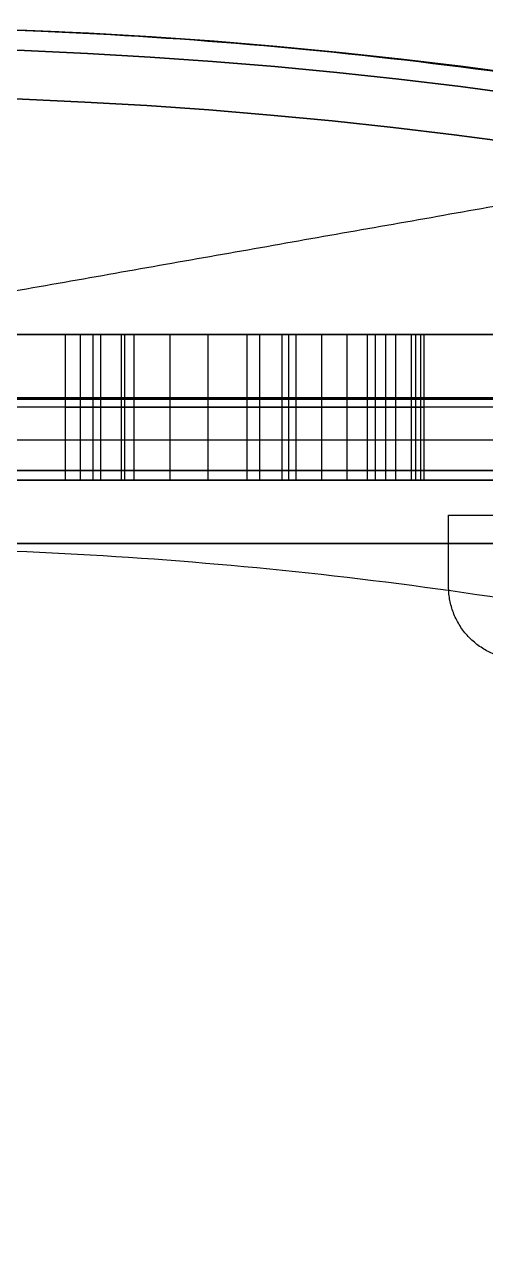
# Model space of a CAD drawing. Header units: millimetres. Extents: x -610 to 610, y -610 to 610.
# Drawn here: x 23.5 to 80.5, y 460.5 to 610.3 of the extents above; entities that cross this region are included whole.
import ezdxf

# ---------------------------------------------------------------- set-up
doc = ezdxf.new("R2010")
doc.units = ezdxf.units.MM
doc.layers.add('base', color=7, linetype='Continuous', true_color=0xffecbc)

msp = doc.modelspace()

# ---------------------------------------------------------------- linework, layer by layer
at = {"layer": 'base'}
for p, q in [((-130.37, 572.03, 110.93), (123.9, 572.03, 110.93)), ((-115.17, 554.03, 110.93), (108.7, 554.03, 110.93))]:
    msp.add_line(p, q, dxfattribs=at)
for centre, radius in [((0, 0, 249.47), 610), ((0, 0, 250.47), 610), ((0, 0, 243.46), 607.51), ((0, 0, 256.48), 607.51), ((0, 0, 240.97), 601.5), ((0, 0, 258.97), 601.5)]:
    msp.add_circle(centre, radius, dxfattribs=at)
at = {"layer": 'base', "extrusion": (0, 0, -1)}
for centre, radius in [((0, 0, 3.53), 610), ((0, 0, 4.53), 610), ((0, 0, -2.48), 607.51), ((0, 0, 10.54), 607.51), ((0, 0, -4.97), 601.5), ((0, 0, 13.03), 601.5)]:
    msp.add_circle(centre, radius, dxfattribs=at)
at = {"layer": 'base'}
for points, weights, degree, knots in [([(-495.2, -356.2, -4.03), (-851.4, 139, -4.03), (-356.2, 495.2, -4.03), (139, 851.4, -4.03), (495.2, 356.2, -4.03), (851.4, -139, -4.03), (356.2, -495.2, -4.03), (-139, -851.4, -4.03), (-495.2, -356.2, -4.03)], [1, 0.707106781187, 1, 0.707106781187, 1, 0.707106781187, 1, 0.707106781187, 1], 2, [0, 0, 0, 958.185759, 958.185759, 1916.371519, 1916.371519, 2874.557278, 2874.557278, 3832.743037, 3832.743037, 3832.743037]), ([(-610, 0, 249.97), (-610, -610, 249.97), (0, -610, 249.97), (610, -610, 249.97), (610, 0, 249.97), (610, 610, 249.97), (0, 610, 249.97), (-610, 610, 249.97), (-610, 0, 249.97)], [1, 0.707106781187, 1, 0.707106781187, 1, 0.707106781187, 1, 0.707106781187, 1], 2, [0, 0, 0, 958.185759, 958.185759, 1916.371519, 1916.371519, 2874.557278, 2874.557278, 3832.743037, 3832.743037, 3832.743037]), ([(31.98, 572.03, 197.1), (30.29, 572.03, 197.1), (28.96, 572.03, 196.05), (28.58, 572.03, 194.4), (28.19, 572.03, 192.75), (28.91, 572.03, 191.22), (30.42, 572.03, 190.46)], [1, 0.855896171082, 0.855896171082, 1, 0.855896171082, 0.855896171082, 1], 3, [-3173.940846, -3173.940846, -3173.940846, -3173.940846, -3169.2511, -3169.2511, -3169.2511, -3164.561355, -3164.561355, -3164.561355, -3164.561355]), ([(31.98, 563.03, 197.1), (30.29, 563.03, 197.1), (28.96, 563.03, 196.05), (28.58, 563.03, 194.4), (28.19, 563.03, 192.75), (28.91, 563.03, 191.22), (30.42, 563.03, 190.46)], [1, 0.855896171082, 0.855896171082, 1, 0.855896171082, 0.855896171082, 1], 3, [-3173.940846, -3173.940846, -3173.940846, -3173.940846, -3169.2511, -3169.2511, -3169.2511, -3164.561355, -3164.561355, -3164.561355, -3164.561355]), ([(31.98, 554.03, 197.1), (30.29, 554.03, 197.1), (28.96, 554.03, 196.05), (28.58, 554.03, 194.4), (28.19, 554.03, 192.75), (28.91, 554.03, 191.22), (30.42, 554.03, 190.46)], [1, 0.855896171082, 0.855896171082, 1, 0.855896171082, 0.855896171082, 1], 3, [-3173.940846, -3173.940846, -3173.940846, -3173.940846, -3169.2511, -3169.2511, -3169.2511, -3164.561355, -3164.561355, -3164.561355, -3164.561355]), ([(32.65, -544.76, 240.97), (-510.36, -577.3, 240.97), (-544.65, -34.4, 240.97), (-578.93, 508.51, 240.97), (-36.14, 544.54, 240.97), (506.65, 580.56, 240.97), (544.42, 37.89, 240.97), (582.18, -504.79, 240.97), (39.63, -544.29, 240.97)], [1, 0.708239625255, 1, 0.708239625255, 1, 0.708239625255, 1, 0.708239625255, 1], 2, [654.018286, 654.018286, 654.018286, 1509.504571, 1509.504571, 2364.990855, 2364.990855, 3220.47714, 3220.47714, 4075.963425, 4075.963425, 4075.963425]), ([(32.65, -544.76, 244.97), (-510.36, -577.3, 244.97), (-544.65, -34.4, 244.97), (-578.93, 508.51, 244.97), (-36.14, 544.54, 244.97), (506.65, 580.56, 244.97), (544.42, 37.89, 244.97), (582.18, -504.79, 244.97), (39.63, -544.29, 244.97)], [1, 0.708239625255, 1, 0.708239625255, 1, 0.708239625255, 1, 0.708239625255, 1], 2, [654.018286, 654.018286, 654.018286, 1509.504571, 1509.504571, 2364.990855, 2364.990855, 3220.47714, 3220.47714, 4075.963425, 4075.963425, 4075.963425]), ([(32.65, -544.76, 242.97), (-510.36, -577.3, 242.97), (-544.65, -34.4, 242.97), (-578.93, 508.51, 242.97), (-36.14, 544.54, 242.97), (506.65, 580.56, 242.97), (544.42, 37.89, 242.97), (582.18, -504.79, 242.97), (39.63, -544.29, 242.97)], [1, 0.708239625255, 1, 0.708239625255, 1, 0.708239625255, 1, 0.708239625255, 1], 2, [654.018286, 654.018286, 654.018286, 1509.504571, 1509.504571, 2364.990855, 2364.990855, 3220.47714, 3220.47714, 4075.963425, 4075.963425, 4075.963425])]:
    msp.add_rational_spline(points, weights, degree=degree, knots=knots, dxfattribs=at)
for points, degree in [([(101.85, 591.4, 240.97), (-98.06, 556.15, 240.97), (-297.98, 520.9, 240.97)], 2), ([(101.85, 591.4, 244.97), (-98.06, 556.15, 244.97), (-297.98, 520.9, 244.97)], 2), ([(101.85, 591.4, 242.97), (-98.06, 556.15, 242.97), (-297.98, 520.9, 242.97)], 2), ([(-124.37, 572.03, 216.36), (-3.23, 572.03, 216.36), (117.9, 572.03, 216.36)], 2), ([(117.9, 572.03, 5.5), (-3.23, 572.03, 5.5), (-124.37, 572.03, 5.5)], 2), ([(28.58, 554.03, 194.4), (28.58, 563.03, 194.4), (28.58, 572.03, 194.4)], 2), ([(30.42, 554.03, 190.46), (30.42, 563.03, 190.46), (30.42, 572.03, 190.46)], 2), ([(30.42, 572.03, 190.46), (32.11, 572.03, 189.49), (33.8, 572.03, 188.52), (35.48, 572.03, 187.54)], 3), ([(31.98, 554.03, 197.1), (31.98, 563.03, 197.1), (31.98, 572.03, 197.1)], 2), ([(51.03, 572.03, 197.1), (44.68, 572.03, 197.1), (38.33, 572.03, 197.1), (31.98, 572.03, 197.1)], 3), ([(32.95, 554.03, 189), (32.95, 563.03, 189), (32.95, 572.03, 189)], 2), ([(35.48, 554.03, 187.54), (35.48, 563.03, 187.54), (35.48, 572.03, 187.54)], 2), ([(35.48, 554.03, 152.88), (35.48, 563.03, 152.88), (35.48, 572.03, 152.88)], 2), ([(35.48, 572.03, 187.54), (35.48, 572.03, 175.99), (35.48, 572.03, 164.44), (35.48, 572.03, 152.88)], 3), ([(35.48, 572.03, 152.88), (35.48, 572.03, 151.76), (36.08, 572.03, 150.72), (37.06, 572.03, 150.15)], 3), ([(35.48, 554.03, 170.21), (35.48, 563.03, 170.21), (35.48, 572.03, 170.21)], 2), ([(35.9, 554.03, 151.31), (35.9, 563.03, 151.31), (35.9, 572.03, 151.31)], 2), ([(37.06, 554.03, 150.15), (37.06, 563.03, 150.15), (37.06, 572.03, 150.15)], 2), ([(37.06, 572.03, 150.15), (43.15, 572.03, 146.64), (49.24, 572.03, 143.12), (55.33, 572.03, 139.6)], 3), ([(41.51, 554.03, 197.1), (41.51, 563.03, 197.1), (41.51, 572.03, 197.1)], 2), ([(46.2, 554.03, 144.88), (46.2, 563.03, 144.88), (46.2, 572.03, 144.88)], 2), ([(51.03, 554.03, 197.1), (51.03, 563.03, 197.1), (51.03, 572.03, 197.1)], 2), ([(52.6, 554.03, 196.67), (52.6, 563.03, 196.67), (52.6, 572.03, 196.67)], 2), ([(55.33, 554.03, 139.6), (55.33, 563.03, 139.6), (55.33, 572.03, 139.6)], 2), ([(56.18, 554.03, 139.25), (56.18, 563.03, 139.25), (56.18, 572.03, 139.25)], 2), ([(57.08, 554.03, 139.13), (57.08, 563.03, 139.13), (57.08, 572.03, 139.13)], 2), ([(57.08, 572.03, 139.13), (59.19, 572.03, 139.13), (61.29, 572.03, 139.13), (63.39, 572.03, 139.13)], 3), ([(60.24, 554.03, 139.13), (60.24, 563.03, 139.13), (60.24, 572.03, 139.13)], 2), ([(63.39, 554.03, 139.13), (63.39, 563.03, 139.13), (63.39, 572.03, 139.13)], 2), ([(65.87, 554.03, 140.16), (65.87, 563.03, 140.16), (65.87, 572.03, 140.16)], 2), ([(66.89, 554.03, 142.63), (66.89, 563.03, 142.63), (66.89, 572.03, 142.63)], 2), ([(66.89, 554.03, 179.42), (66.89, 563.03, 179.42), (66.89, 572.03, 179.42)], 2), ([(66.89, 572.03, 142.63), (66.89, 572.03, 154.89), (66.89, 572.03, 167.16), (66.89, 572.03, 179.42)], 3), ([(66.89, 572.03, 179.42), (67.73, 572.03, 179.42), (68.56, 572.03, 179.42), (69.39, 572.03, 179.42)], 3), ([(66.89, 554.03, 161.03), (66.89, 563.03, 161.03), (66.89, 572.03, 161.03)], 2), ([(68.14, 554.03, 179.42), (68.14, 563.03, 179.42), (68.14, 572.03, 179.42)], 2), ([(69.39, 554.03, 179.42), (69.39, 563.03, 179.42), (69.39, 572.03, 179.42)], 2), ([(71.32, 554.03, 185.86), (71.32, 563.03, 185.86), (71.32, 572.03, 185.86)], 2), ([(72.89, 572.03, 183.13), (72.89, 572.03, 184.26), (72.29, 572.03, 185.3), (71.32, 572.03, 185.86)], 3), ([(71.84, 554.03, 180.41), (71.84, 563.03, 180.41), (71.84, 572.03, 180.41)], 2), ([(72.47, 554.03, 184.71), (72.47, 563.03, 184.71), (72.47, 572.03, 184.71)], 2), ([(72.89, 554.03, 182.83), (72.89, 563.03, 182.83), (72.89, 572.03, 182.83)], 2), ([(72.89, 554.03, 183.13), (72.89, 563.03, 183.13), (72.89, 572.03, 183.13)], 2), ([(72.89, 572.03, 182.83), (72.89, 572.03, 182.93), (72.89, 572.03, 183.03), (72.89, 572.03, 183.13)], 3), ([(72.89, 554.03, 182.98), (72.89, 563.03, 182.98), (72.89, 572.03, 182.98)], 2), ([(-176.09, 564.22, 244.97), (-45.45, 564.22, 244.97), (85.2, 564.22, 244.97), (215.84, 564.22, 244.97)], 3), ([(117.9, 564.03, 216.36), (-3.23, 564.03, 216.36), (-124.37, 564.03, 216.36)], 2), ([(-109.37, 564.03, 201.16), (-3.23, 564.03, 201.16), (102.9, 564.03, 201.16)], 2), ([(112.42, 564.22, 200.83), (40, 564.22, 200.83), (-32.43, 564.22, 200.83), (-104.85, 564.22, 200.83)], 3), ([(108.75, 563.03, 5.5), (-3.23, 563.03, 5.5), (-115.22, 563.03, 5.5)], 2), ([(30.42, 563.03, 190.46), (32.11, 563.03, 189.49), (33.8, 563.03, 188.52), (35.48, 563.03, 187.54)], 3), ([(51.03, 563.03, 197.1), (44.68, 563.03, 197.1), (38.33, 563.03, 197.1), (31.98, 563.03, 197.1)], 3), ([(35.48, 563.03, 187.54), (35.48, 563.03, 175.99), (35.48, 563.03, 164.44), (35.48, 563.03, 152.88)], 3), ([(35.48, 563.03, 152.88), (35.48, 563.03, 151.76), (36.08, 563.03, 150.72), (37.06, 563.03, 150.15)], 3), ([(37.06, 563.03, 150.15), (43.15, 563.03, 146.64), (49.24, 563.03, 143.12), (55.33, 563.03, 139.6)], 3), ([(57.08, 563.03, 139.13), (59.19, 563.03, 139.13), (61.29, 563.03, 139.13), (63.39, 563.03, 139.13)], 3), ([(66.89, 563.03, 142.63), (66.89, 563.03, 154.89), (66.89, 563.03, 167.16), (66.89, 563.03, 179.42)], 3), ([(66.89, 563.03, 179.42), (67.73, 563.03, 179.42), (68.56, 563.03, 179.42), (69.39, 563.03, 179.42)], 3), ([(72.89, 563.03, 183.13), (72.89, 563.03, 184.26), (72.29, 563.03, 185.3), (71.32, 563.03, 185.86)], 3), ([(72.89, 563.03, 182.83), (72.89, 563.03, 182.93), (72.89, 563.03, 183.03), (72.89, 563.03, 183.13)], 3), ([(-109.37, 559.03, 201.16), (-3.23, 559.03, 201.16), (102.9, 559.03, 201.16)], 2), ([(-176.09, 555.22, 244.97), (-45.45, 555.22, 244.97), (85.2, 555.22, 244.97), (215.84, 555.22, 244.97)], 3), ([(112.42, 555.22, 200.83), (40, 555.22, 200.83), (-32.43, 555.22, 200.83), (-104.85, 555.22, 200.83)], 3), ([(108.75, 554.03, 5.5), (-3.23, 554.03, 5.5), (-115.22, 554.03, 5.5)], 2), ([(-109.37, 554.03, 201.16), (-3.23, 554.03, 201.16), (102.9, 554.03, 201.16)], 2), ([(30.42, 554.03, 190.46), (32.11, 554.03, 189.49), (33.8, 554.03, 188.52), (35.48, 554.03, 187.54)], 3), ([(51.03, 554.03, 197.1), (44.68, 554.03, 197.1), (38.33, 554.03, 197.1), (31.98, 554.03, 197.1)], 3), ([(35.48, 554.03, 187.54), (35.48, 554.03, 175.99), (35.48, 554.03, 164.44), (35.48, 554.03, 152.88)], 3), ([(35.48, 554.03, 152.88), (35.48, 554.03, 151.76), (36.08, 554.03, 150.72), (37.06, 554.03, 150.15)], 3), ([(37.06, 554.03, 150.15), (43.15, 554.03, 146.64), (49.24, 554.03, 143.12), (55.33, 554.03, 139.6)], 3), ([(57.08, 554.03, 139.13), (59.19, 554.03, 139.13), (61.29, 554.03, 139.13), (63.39, 554.03, 139.13)], 3), ([(66.89, 554.03, 142.63), (66.89, 554.03, 154.89), (66.89, 554.03, 167.16), (66.89, 554.03, 179.42)], 3), ([(66.89, 554.03, 179.42), (67.73, 554.03, 179.42), (68.56, 554.03, 179.42), (69.39, 554.03, 179.42)], 3), ([(72.89, 554.03, 183.13), (72.89, 554.03, 184.26), (72.29, 554.03, 185.3), (71.32, 554.03, 185.86)], 3), ([(72.89, 554.03, 182.83), (72.89, 554.03, 182.93), (72.89, 554.03, 183.03), (72.89, 554.03, 183.13)], 3), ([(75.91, 540.88, 230.97), (75.91, 545.31, 230.97), (75.91, 549.73, 230.97)], 2), ([(75.91, 549.73, 230.97), (75.91, 549.73, 221.97), (75.91, 549.73, 212.97)], 2), ([(75.91, 540.88, 212.97), (75.91, 545.31, 212.97), (75.91, 549.73, 212.97)], 2), ([(75.91, 549.73, 230.97), (122.74, 549.73, 230.97), (169.56, 549.73, 230.97)], 2), ([(75.91, 549.73, 212.97), (122.74, 549.73, 212.97), (169.56, 549.73, 212.97)], 2), ([(75.91, 540.88, 221.97), (75.91, 545.31, 221.97), (75.91, 549.73, 221.97)], 2), ([(75.91, 549.73, 221.97), (122.74, 549.73, 221.97), (169.56, 549.73, 221.97)], 2), ([(-176.09, 546.22, 244.97), (-45.45, 546.22, 244.97), (85.2, 546.22, 244.97), (215.84, 546.22, 244.97)], 3), ([(112.42, 546.22, 200.83), (40, 546.22, 200.83), (-32.43, 546.22, 200.83), (-104.85, 546.22, 200.83)], 3), ([(75.91, 545.31, 230.97), (75.91, 545.31, 221.97), (75.91, 545.31, 212.97)], 2), ([(75.91, 540.88, 230.97), (75.91, 540.88, 221.97), (75.91, 540.88, 212.97)], 2), ([(78.07, 535.04, 230.97), (78.07, 535.04, 221.97), (78.07, 535.04, 212.97)], 2)]:
    msp.add_open_spline(points, degree=degree, dxfattribs=at)
for points in [[(71.32, 572.03, 185.86), (65.08, 572.03, 189.47), (58.84, 572.03, 193.07), (52.6, 572.03, 196.67), (52.09, 572.03, 196.96), (51.55, 572.03, 197.1), (51.03, 572.03, 197.1)], [(71.32, 563.03, 185.86), (65.08, 563.03, 189.47), (58.84, 563.03, 193.07), (52.6, 563.03, 196.67), (52.09, 563.03, 196.96), (51.55, 563.03, 197.1), (51.03, 563.03, 197.1)], [(71.32, 554.03, 185.86), (65.08, 554.03, 189.47), (58.84, 554.03, 193.07), (52.6, 554.03, 196.67), (52.09, 554.03, 196.96), (51.55, 554.03, 197.1), (51.03, 554.03, 197.1)]]:
    msp.add_open_spline(points, degree=3, knots=[-3194.229186, -3194.229186, -3194.229186, -3194.229186, -3193.229186, -3193.229186, -3193.229186, -3192.987487, -3192.987487, -3192.987487, -3192.987487], dxfattribs=at)
for points, weights, degree in [([(55.33, 572.03, 139.6), (55.87, 572.03, 139.29), (56.46, 572.03, 139.13), (57.08, 572.03, 139.13)], [1, 0.977285323406, 0.977285323406, 1], 3), ([(63.39, 572.03, 139.13), (65.44, 572.03, 139.13), (66.89, 572.03, 140.58), (66.89, 572.03, 142.63)], [1, 0.804737854124, 0.804737854124, 1], 3), ([(69.39, 572.03, 179.42), (71.41, 572.03, 179.42), (72.84, 572.03, 180.82), (72.89, 572.03, 182.83)], [1, 0.810420122244, 0.810420122244, 1], 3), ([(55.33, 563.03, 139.6), (55.87, 563.03, 139.29), (56.46, 563.03, 139.13), (57.08, 563.03, 139.13)], [1, 0.977285323406, 0.977285323406, 1], 3), ([(63.39, 563.03, 139.13), (65.44, 563.03, 139.13), (66.89, 563.03, 140.58), (66.89, 563.03, 142.63)], [1, 0.804737854124, 0.804737854124, 1], 3), ([(69.39, 563.03, 179.42), (71.41, 563.03, 179.42), (72.84, 563.03, 180.82), (72.89, 563.03, 182.83)], [1, 0.810420122244, 0.810420122244, 1], 3), ([(55.33, 554.03, 139.6), (55.87, 554.03, 139.29), (56.46, 554.03, 139.13), (57.08, 554.03, 139.13)], [1, 0.977285323406, 0.977285323406, 1], 3), ([(63.39, 554.03, 139.13), (65.44, 554.03, 139.13), (66.89, 554.03, 140.58), (66.89, 554.03, 142.63)], [1, 0.804737854124, 0.804737854124, 1], 3), ([(69.39, 554.03, 179.42), (71.41, 554.03, 179.42), (72.84, 554.03, 180.82), (72.89, 554.03, 182.83)], [1, 0.810420122244, 0.810420122244, 1], 3), ([(83.52, 531.99, 230.97), (75.91, 533.19, 230.97), (75.91, 540.88, 230.97)], [1, 0.759964476979, 1], 2), ([(83.52, 531.99, 212.97), (75.91, 533.19, 212.97), (75.91, 540.88, 212.97)], [1, 0.759964476979, 1], 2), ([(83.52, 531.99, 221.97), (75.91, 533.19, 221.97), (75.91, 540.88, 221.97)], [1, 0.759964476979, 1], 2)]:
    msp.add_rational_spline(points, weights, degree=degree, dxfattribs=at)

doc.saveas('drawing.dxf')
